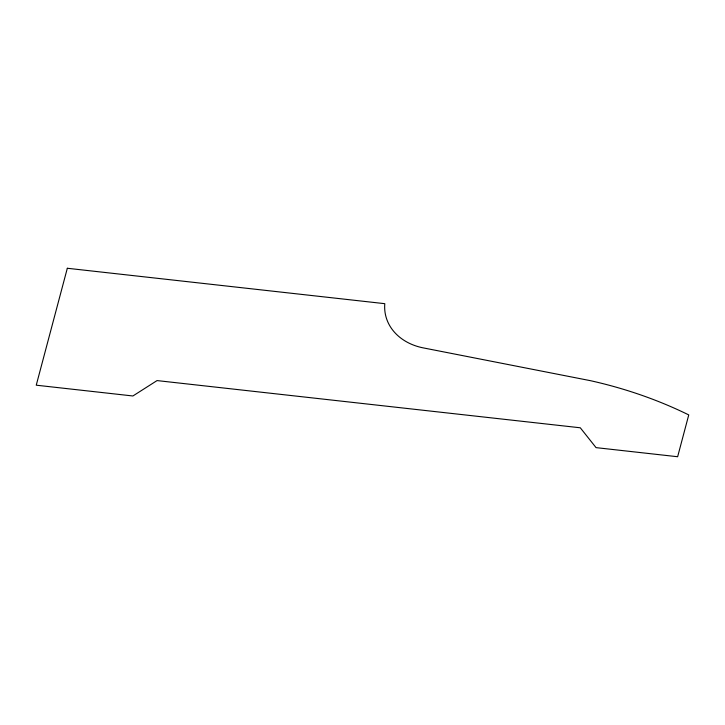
<?xml version="1.0" encoding="UTF-8"?>
<svg xmlns="http://www.w3.org/2000/svg" width="725" height="725" viewBox="0 0 725 725"><rect width="100%" height="100%" fill="white"/><g stroke="black" fill="none" stroke-linecap="round" stroke-linejoin="round"><path stroke-width="1.09" d="M67.325 268.268L36.25 385.192L132.902 395.977L157.053 380.58L580.29 427.786L596.05 447.633L677.639 456.732L688.75 414.917A433.849 350.547 -11.8 0 0 590.404 380.67L424.116 348.054A56.45 45.612 -11.8 0 1 384.794 303.675L67.325 268.268"/></g></svg>
